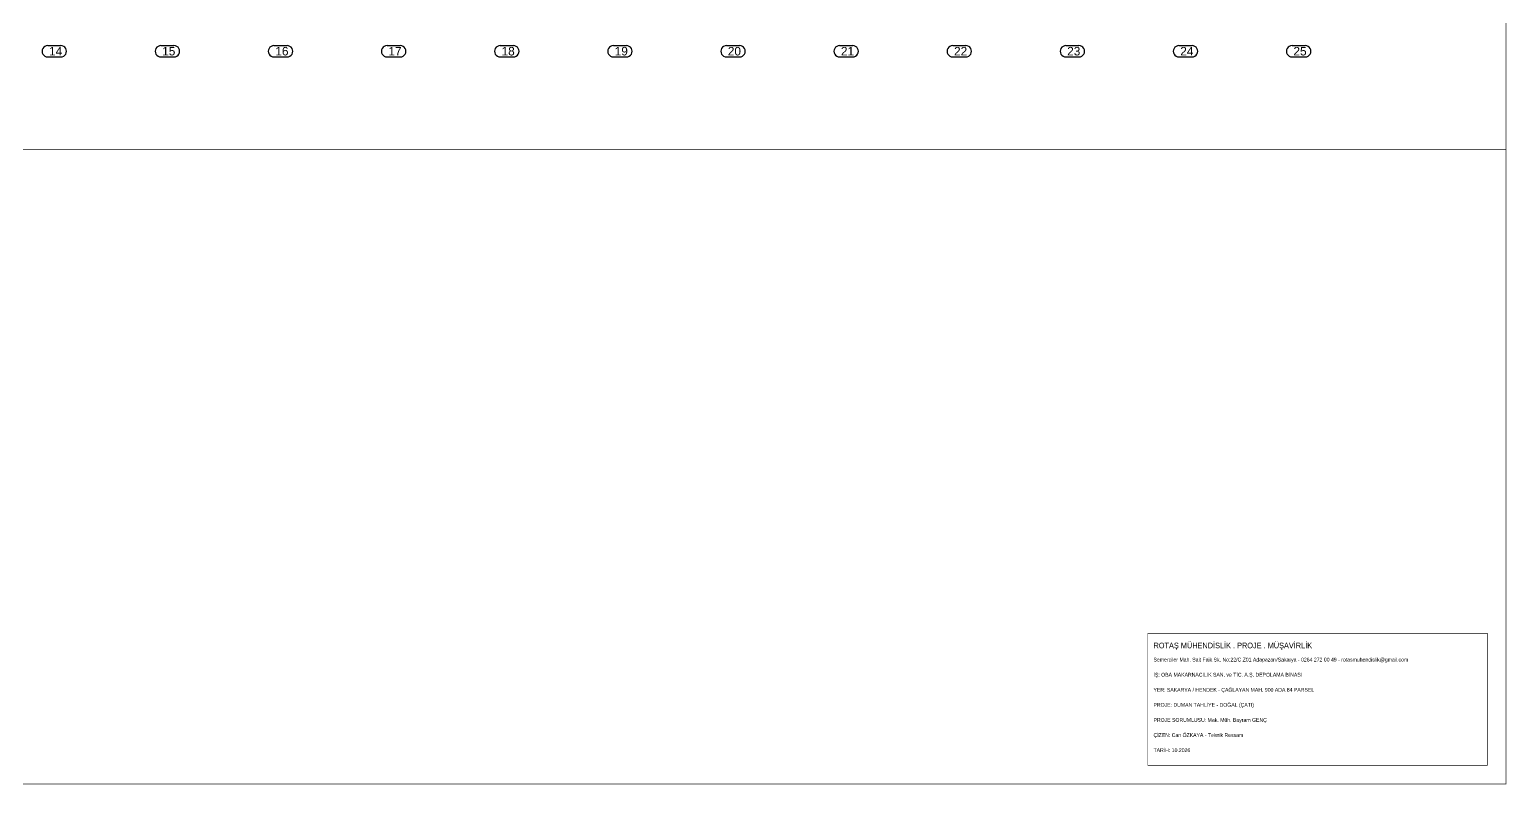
# Model space of a CAD drawing. Header units: centimetres. Extents: x 184307 to 200911, y 3888 to 16958.
# Drawn here: x 193077 to 200911, y 3888 to 7891 of the extents above; entities that cross this region are included whole.
import ezdxf
from ezdxf.enums import TextEntityAlignment as Align

# ---------------------------------------------------------------- set-up
doc = ezdxf.new("R2010")
doc.units = ezdxf.units.CM
doc.header["$LTSCALE"] = 20
doc.layers.add('ROTAS-MIMARI-AKS', color=8, linetype='CONTINUOUS')
doc.layers.add('ROTAS-PAFTA', color=7, linetype='CONTINUOUS')
doc.styles.add('ROTAS', font='arial.ttf')

msp = doc.modelspace()

# ---------------------------------------------------------------- linework, layer by layer
at = {"layer": 'ROTAS-MIMARI-AKS'}
for points in [[(193173.9, 7806.3), (193166.2, 7805.2), (193158.9, 7802.2), (193152.7, 7797.5), (193147.9, 7791.3), (193145, 7784), (193143.9, 7776.3), (193145, 7768.5), (193147.9, 7761.3), (193152.7, 7755.1), (193158.9, 7750.3), (193166.2, 7747.3), (193173.9, 7746.3)], [(193173.9, 7806.3), (193243.6, 7806.3)], [(193243.6, 7746.3), (193251.4, 7747.3), (193258.6, 7750.3), (193264.9, 7755.1), (193269.6, 7761.3), (193272.6, 7768.5), (193273.6, 7776.3), (193272.6, 7784), (193269.6, 7791.3), (193264.9, 7797.5), (193258.6, 7802.2), (193251.4, 7805.2), (193243.6, 7806.3)], [(193773.9, 7806.3), (193766.2, 7805.2), (193758.9, 7802.2), (193752.7, 7797.5), (193747.9, 7791.3), (193745, 7784), (193743.9, 7776.3), (193745, 7768.5), (193747.9, 7761.3), (193752.7, 7755.1), (193758.9, 7750.3), (193766.2, 7747.3), (193773.9, 7746.3)], [(193773.9, 7806.3), (193843.6, 7806.3)], [(193843.6, 7746.3), (193851.4, 7747.3), (193858.6, 7750.3), (193864.9, 7755.1), (193869.6, 7761.3), (193872.6, 7768.5), (193873.6, 7776.3), (193872.6, 7784), (193869.6, 7791.3), (193864.9, 7797.5), (193858.6, 7802.2), (193851.4, 7805.2), (193843.6, 7806.3)], [(194373.9, 7806.3), (194366.2, 7805.2), (194358.9, 7802.2), (194352.7, 7797.5), (194347.9, 7791.3), (194345, 7784), (194343.9, 7776.3), (194345, 7768.5), (194347.9, 7761.3), (194352.7, 7755.1), (194358.9, 7750.3), (194366.2, 7747.3), (194373.9, 7746.3)], [(194373.9, 7806.3), (194443.6, 7806.3)], [(194443.6, 7746.3), (194451.4, 7747.3), (194458.6, 7750.3), (194464.9, 7755.1), (194469.6, 7761.3), (194472.6, 7768.5), (194473.6, 7776.3), (194472.6, 7784), (194469.6, 7791.3), (194464.9, 7797.5), (194458.6, 7802.2), (194451.4, 7805.2), (194443.6, 7806.3)], [(194973.9, 7806.3), (194966.2, 7805.2), (194958.9, 7802.2), (194952.7, 7797.5), (194947.9, 7791.3), (194945, 7784), (194943.9, 7776.3), (194945, 7768.5), (194947.9, 7761.3), (194952.7, 7755.1), (194958.9, 7750.3), (194966.2, 7747.3), (194973.9, 7746.3)], [(194973.9, 7806.3), (195043.6, 7806.3)], [(195043.6, 7746.3), (195051.4, 7747.3), (195058.6, 7750.3), (195064.9, 7755.1), (195069.6, 7761.3), (195072.6, 7768.5), (195073.6, 7776.3), (195072.6, 7784), (195069.6, 7791.3), (195064.9, 7797.5), (195058.6, 7802.2), (195051.4, 7805.2), (195043.6, 7806.3)], [(195573.9, 7806.3), (195566.2, 7805.2), (195558.9, 7802.2), (195552.7, 7797.5), (195547.9, 7791.3), (195545, 7784), (195543.9, 7776.3), (195545, 7768.5), (195547.9, 7761.3), (195552.7, 7755.1), (195558.9, 7750.3), (195566.2, 7747.3), (195573.9, 7746.3)], [(195573.9, 7806.3), (195643.6, 7806.3)], [(195643.6, 7746.3), (195651.4, 7747.3), (195658.6, 7750.3), (195664.9, 7755.1), (195669.6, 7761.3), (195672.6, 7768.5), (195673.6, 7776.3), (195672.6, 7784), (195669.6, 7791.3), (195664.9, 7797.5), (195658.6, 7802.2), (195651.4, 7805.2), (195643.6, 7806.3)], [(196173.9, 7806.3), (196166.2, 7805.2), (196158.9, 7802.2), (196152.7, 7797.5), (196147.9, 7791.3), (196145, 7784), (196143.9, 7776.3), (196145, 7768.5), (196147.9, 7761.3), (196152.7, 7755.1), (196158.9, 7750.3), (196166.2, 7747.3), (196173.9, 7746.3)], [(196173.9, 7806.3), (196243.6, 7806.3)], [(196243.6, 7746.3), (196251.4, 7747.3), (196258.6, 7750.3), (196264.9, 7755.1), (196269.6, 7761.3), (196272.6, 7768.5), (196273.6, 7776.3), (196272.6, 7784), (196269.6, 7791.3), (196264.9, 7797.5), (196258.6, 7802.2), (196251.4, 7805.2), (196243.6, 7806.3)], [(196773.9, 7806.3), (196766.2, 7805.2), (196758.9, 7802.2), (196752.7, 7797.5), (196747.9, 7791.3), (196745, 7784), (196743.9, 7776.3), (196745, 7768.5), (196747.9, 7761.3), (196752.7, 7755.1), (196758.9, 7750.3), (196766.2, 7747.3), (196773.9, 7746.3)], [(196773.9, 7806.3), (196843.6, 7806.3)], [(196843.6, 7746.3), (196851.4, 7747.3), (196858.6, 7750.3), (196864.9, 7755.1), (196869.6, 7761.3), (196872.6, 7768.5), (196873.6, 7776.3), (196872.6, 7784), (196869.6, 7791.3), (196864.9, 7797.5), (196858.6, 7802.2), (196851.4, 7805.2), (196843.6, 7806.3)], [(197373.9, 7806.3), (197366.2, 7805.2), (197358.9, 7802.2), (197352.7, 7797.5), (197347.9, 7791.3), (197345, 7784), (197343.9, 7776.3), (197345, 7768.5), (197347.9, 7761.3), (197352.7, 7755.1), (197358.9, 7750.3), (197366.2, 7747.3), (197373.9, 7746.3)], [(197373.9, 7806.3), (197443.6, 7806.3)], [(197443.6, 7746.3), (197451.4, 7747.3), (197458.6, 7750.3), (197464.9, 7755.1), (197469.6, 7761.3), (197472.6, 7768.5), (197473.6, 7776.3), (197472.6, 7784), (197469.6, 7791.3), (197464.9, 7797.5), (197458.6, 7802.2), (197451.4, 7805.2), (197443.6, 7806.3)], [(197973.9, 7806.3), (197966.2, 7805.2), (197958.9, 7802.2), (197952.7, 7797.5), (197947.9, 7791.3), (197945, 7784), (197943.9, 7776.3), (197945, 7768.5), (197947.9, 7761.3), (197952.7, 7755.1), (197958.9, 7750.3), (197966.2, 7747.3), (197973.9, 7746.3)], [(197973.9, 7806.3), (198043.6, 7806.3)], [(198043.6, 7746.3), (198051.4, 7747.3), (198058.6, 7750.3), (198064.9, 7755.1), (198069.6, 7761.3), (198072.6, 7768.5), (198073.6, 7776.3), (198072.6, 7784), (198069.6, 7791.3), (198064.9, 7797.5), (198058.6, 7802.2), (198051.4, 7805.2), (198043.6, 7806.3)], [(198573.9, 7806.3), (198566.2, 7805.2), (198558.9, 7802.2), (198552.7, 7797.5), (198547.9, 7791.3), (198545, 7784), (198543.9, 7776.3), (198545, 7768.5), (198547.9, 7761.3), (198552.7, 7755.1), (198558.9, 7750.3), (198566.2, 7747.3), (198573.9, 7746.3)], [(198573.9, 7806.3), (198643.6, 7806.3)], [(198643.6, 7746.3), (198651.4, 7747.3), (198658.6, 7750.3), (198664.9, 7755.1), (198669.6, 7761.3), (198672.6, 7768.5), (198673.6, 7776.3), (198672.6, 7784), (198669.6, 7791.3), (198664.9, 7797.5), (198658.6, 7802.2), (198651.4, 7805.2), (198643.6, 7806.3)], [(199173.9, 7806.3), (199166.2, 7805.2), (199158.9, 7802.2), (199152.7, 7797.5), (199147.9, 7791.3), (199145, 7784), (199143.9, 7776.3), (199145, 7768.5), (199147.9, 7761.3), (199152.7, 7755.1), (199158.9, 7750.3), (199166.2, 7747.3), (199173.9, 7746.3)], [(199173.9, 7806.3), (199243.6, 7806.3)], [(199243.6, 7746.3), (199251.4, 7747.3), (199258.6, 7750.3), (199264.9, 7755.1), (199269.6, 7761.3), (199272.6, 7768.5), (199273.6, 7776.3), (199272.6, 7784), (199269.6, 7791.3), (199264.9, 7797.5), (199258.6, 7802.2), (199251.4, 7805.2), (199243.6, 7806.3)], [(199773.9, 7806.3), (199766.2, 7805.2), (199758.9, 7802.2), (199752.7, 7797.5), (199747.9, 7791.3), (199745, 7784), (199743.9, 7776.3), (199745, 7768.5), (199747.9, 7761.3), (199752.7, 7755.1), (199758.9, 7750.3), (199766.2, 7747.3), (199773.9, 7746.3)], [(199773.9, 7806.3), (199843.6, 7806.3)], [(199843.6, 7746.3), (199851.4, 7747.3), (199858.6, 7750.3), (199864.9, 7755.1), (199869.6, 7761.3), (199872.6, 7768.5), (199873.6, 7776.3), (199872.6, 7784), (199869.6, 7791.3), (199864.9, 7797.5), (199858.6, 7802.2), (199851.4, 7805.2), (199843.6, 7806.3)], [(193173.9, 7746.3), (193243.6, 7746.3)], [(193773.9, 7746.3), (193843.6, 7746.3)], [(194373.9, 7746.3), (194443.6, 7746.3)], [(194973.9, 7746.3), (195043.6, 7746.3)], [(195573.9, 7746.3), (195643.6, 7746.3)], [(196173.9, 7746.3), (196243.6, 7746.3)], [(196773.9, 7746.3), (196843.6, 7746.3)], [(197373.9, 7746.3), (197443.6, 7746.3)], [(197973.9, 7746.3), (198043.6, 7746.3)], [(198573.9, 7746.3), (198643.6, 7746.3)], [(199173.9, 7746.3), (199243.6, 7746.3)], [(199773.9, 7746.3), (199843.6, 7746.3)]]:
    msp.add_lwpolyline(points, dxfattribs=at)
at = {"layer": 'ROTAS-PAFTA'}
for points, const_width in [([(184309, 7256), (200909, 7256), (200909, 16956), (184309, 16956)], 4), ([(184309, 3890), (200909, 3890), (200909, 7256), (184309, 7256)], 4), ([(199009, 3990), (200809, 3990), (200809, 4690), (199009, 4690)], 3)]:
    msp.add_lwpolyline(points, close=True, dxfattribs=dict(at, const_width=const_width))

# ---------------------------------------------------------------- texts
at = {"layer": 'ROTAS-MIMARI-AKS', "style": 'ROTAS'}
for s, p in [('14', (193181, 7754)), ('15', (193781, 7754)), ('16', (194381, 7754)), ('17', (194981, 7754)), ('18', (195581, 7754)), ('19', (196181, 7754)), ('20', (196781, 7754)), ('21', (197381, 7754)), ('22', (197981, 7754)), ('23', (198581, 7754)), ('24', (199181, 7754)), ('25', (199781, 7754))]:
    msp.add_text(s, height=45, dxfattribs=at).set_placement(p)
at = {"layer": 'ROTAS-PAFTA', "style": 'ROTAS', "width": 0.85}
for s, height, p in [('ROTAŞ MÜHENDİSLİK . PROJE . MÜŞAVİRLİK', 30, (199039, 4640)), ('Semerciler Mah. Sait Faik Sk. No:22/C Z01 Adapazarı/Sakarya - 0264 272 00 49 - rotasmuhendislik@gmail.com', 20, (199039, 4560)), ('İŞ: OBA MAKARNACILIK SAN. ve TİC. A.Ş. DEPOLAMA BİNASI', 20, (199039, 4480)), ('YER: SAKARYA / HENDEK - ÇAĞLAYAN MAH. 900 ADA 84 PARSEL', 20, (199039, 4400)), ('PROJE: DUMAN TAHLİYE - DOĞAL (ÇATI)', 20, (199039, 4320)), ('PROJE SORUMLUSU: Mak. Müh. Bayram GENÇ', 20, (199039, 4240)), ('ÇİZEN: Can ÖZKAYA - Teknik Ressam', 20, (199039, 4160)), ('TARİH: 10.2026', 20, (199039, 4080))]:
    msp.add_text(s, height=height, dxfattribs=at).set_placement(p, align=Align.TOP_LEFT)

doc.saveas('drawing.dxf')
